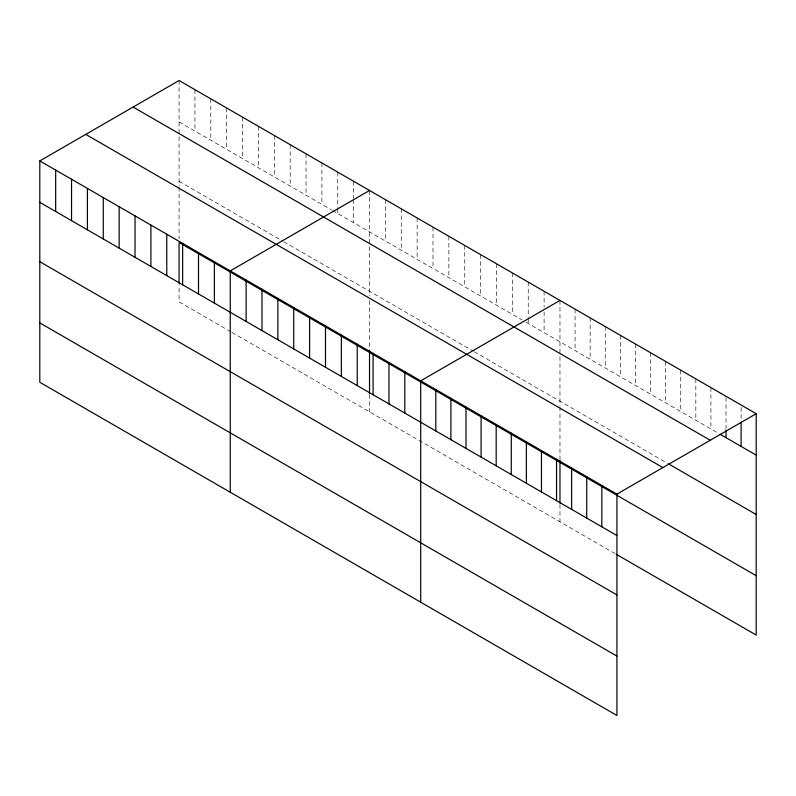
<?xml version="1.0" encoding="UTF-8"?>
<svg xmlns="http://www.w3.org/2000/svg" width="796" height="796" viewBox="0 0 796 796"><rect width="100%" height="100%" fill="white"/><g stroke="black" fill="none" stroke-linecap="round" stroke-linejoin="round"><path stroke-width="0.6" stroke-dasharray="3.98 2.98" d="M179.07 121.917L331.435 209.885M332.489 210.492L521.887 319.843M526.116 322.28L717.962 433.044M179.07 181.299L282.759 241.168M283.814 241.775L473.212 351.126M474.267 351.733L667.645 463.381M230.91 331.813L179.07 301.873L179.07 284.55M231.974 332.42L615.318 553.747M741.106 407.443L741.106 420.835M726.012 397.502L726.012 429.163M710.918 387.572L710.918 428.974M695.823 378.856L695.823 420.258M680.729 370.15L680.729 411.552M665.635 361.434L665.635 402.836M650.541 352.718L650.541 394.12M635.447 344.001L635.447 385.403M620.353 335.285L620.353 376.687M605.258 326.569L605.258 367.971M590.164 317.863L590.164 359.265M575.07 309.147L575.07 350.548M559.976 300.43L559.976 354.2M559.976 356.678L559.976 405.92M559.976 407.104L559.976 458.874M559.976 504.465L559.976 521.788M544.106 291.266L544.106 307.097M544.106 311.962L544.106 332.668M528.236 282.102L528.236 317.415M528.236 318.639L528.236 323.504M512.365 272.938L512.365 314.34M496.495 263.775L496.495 305.176M480.625 254.611L480.625 296.012M464.745 245.447L464.745 286.849M448.874 236.283L448.874 277.695M433.004 227.129L433.004 268.531M417.134 217.965L417.134 259.367M401.264 208.801L401.264 250.203M385.393 199.637L385.393 241.039M369.523 190.473L369.523 244.243M369.523 246.72L369.523 295.963M369.523 300.669L369.523 348.917M369.523 394.508L369.523 411.83M353.653 181.309L353.653 198.353M353.653 199.577L353.653 222.711M337.783 172.145L337.783 207.458M337.783 208.681L337.783 213.547M321.912 162.981L321.912 204.383M306.042 153.817L306.042 195.219M290.162 144.653L290.162 186.055M274.292 135.489L274.292 176.891M258.421 126.325L258.421 167.737M242.551 117.171L242.551 158.573M226.681 108.007L226.681 149.409M210.811 98.843L210.811 140.245M194.94 89.679L194.94 131.081M179.07 80.515L179.07 134.285M179.07 136.763L179.07 186.005M179.07 187.189L179.07 238.959"/><path stroke-width="1.19" d="M39.8 160.921L616.93 494.127L616.93 715.485L39.8 382.279L39.8 160.921L179.07 80.515L756.2 413.721L756.2 635.079L616.323 554.324M369.523 190.473L230.253 270.879L230.253 492.236M559.976 300.43L420.706 380.836L420.706 602.194M616.93 494.127L756.2 413.721M719.972 434.208L756.2 455.123M133.111 107.052L710.241 440.248M668.65 463.959L756.2 514.505M85.759 134.385L662.889 467.59M756.2 575.697L179.07 242.491L179.07 283.316M39.8 202.323L616.93 535.529M39.8 261.705L616.93 594.91M39.8 322.897L616.93 656.103M741.106 422.049L741.106 446.407M726.012 430.387L726.012 437.691M601.836 485.411L601.836 526.813M586.742 476.695L586.742 518.096M571.647 467.978L571.647 509.38M559.976 460.048L559.976 503.231M556.553 459.262L556.553 500.664M541.459 450.556L541.459 491.958M526.365 441.84L526.365 483.242M511.271 433.124L511.271 474.525M496.177 424.407L496.177 465.809M481.082 415.691L481.082 457.093M465.988 406.975L465.988 448.377M450.894 398.269L450.894 439.671M435.8 389.552L435.8 430.954M404.836 371.672L404.836 413.074M388.965 362.508L388.965 403.91M373.095 353.344L373.095 394.746M369.523 350.091L369.523 393.274M357.225 344.18L357.225 385.582M341.355 335.017L341.355 376.418M325.484 325.853L325.484 367.255M309.604 316.689L309.604 358.1M293.734 307.535L293.734 348.937M277.864 298.371L277.864 339.773M261.993 289.207L261.993 330.609M246.123 280.043L246.123 321.445M214.383 261.715L214.383 303.117M198.512 252.551L198.512 293.953M182.642 243.387L182.642 284.789M166.772 234.223L166.772 275.625M150.902 225.059L150.902 266.461M135.031 215.895L135.031 257.297M119.151 206.731L119.151 248.143M103.281 197.577L103.281 238.979M87.411 188.413L87.411 229.815M71.541 179.249L71.541 220.651M55.67 170.085L55.67 211.487"/></g></svg>
